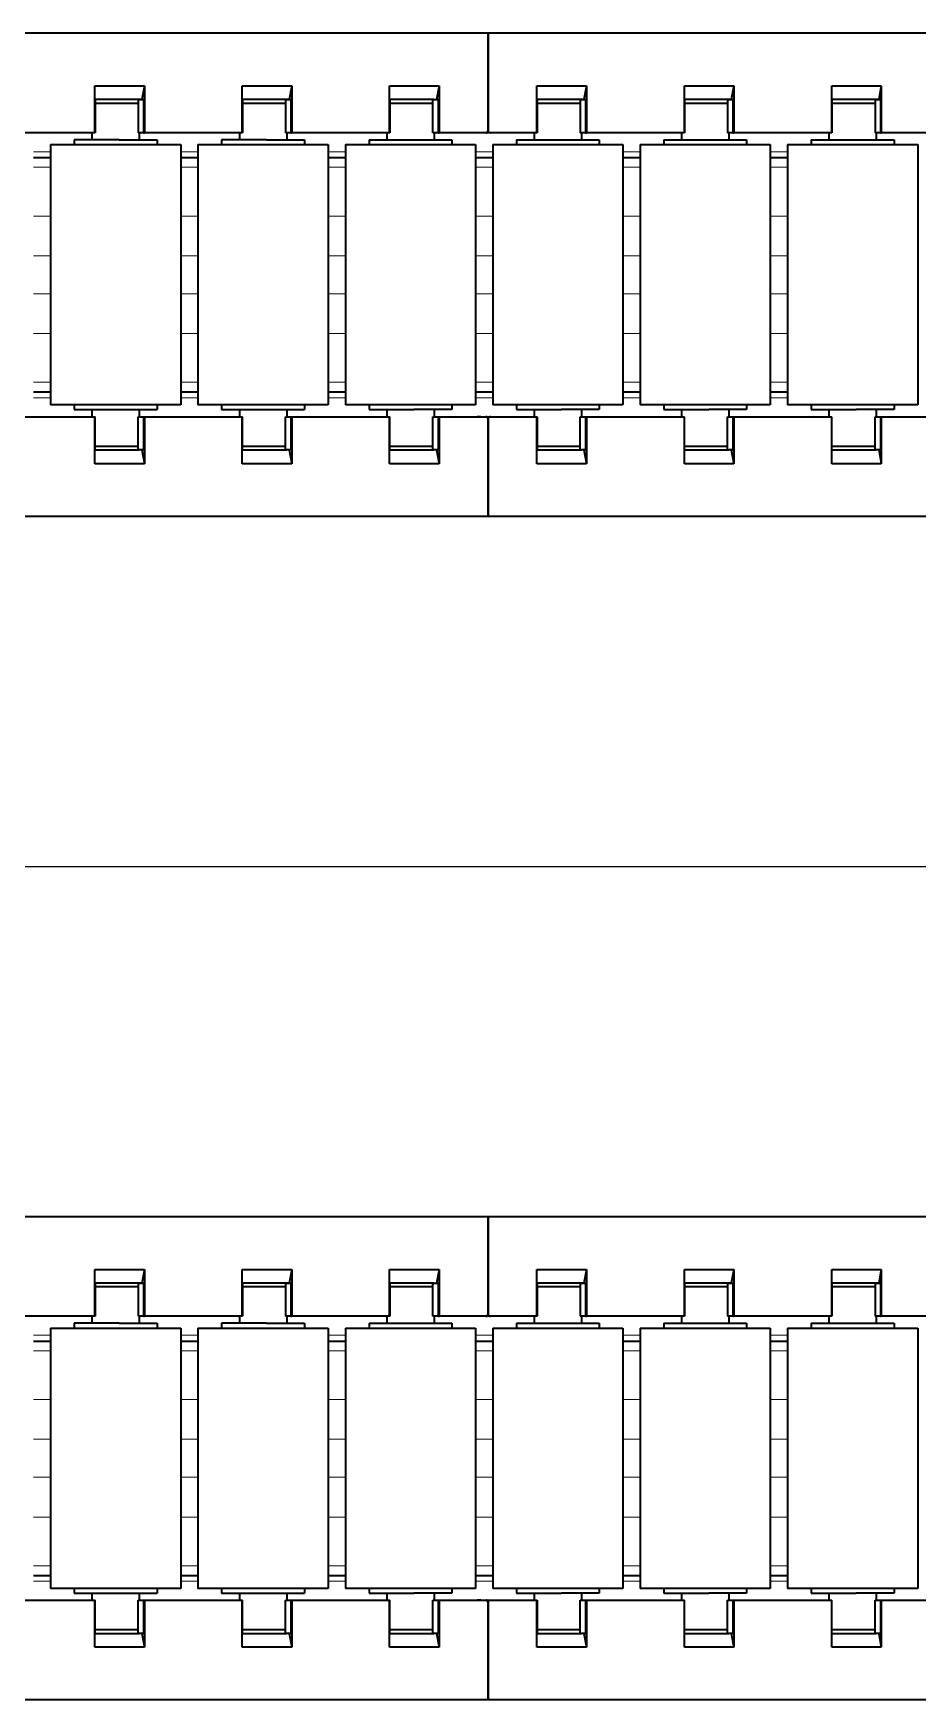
# Model space of a CAD drawing. Header units: inches. Extents: x 185496 to 352137, y 107182 to 179410.
# Drawn here: x 237868.8 to 237943.5, y 167394.4 to 167535.2 of the extents above; entities that cross this region are included whole.
import ezdxf

# ---------------------------------------------------------------- set-up
doc = ezdxf.new("R2010")
doc.units = ezdxf.units.IN
doc.header["$MEASUREMENT"] = 0

# ---------------------------------------------------------------- blocks, each defined once
blk = doc.blocks.new('liaojia')
at = {"color": 7, "lineweight": 35, "ltscale": 0.249049}
for p, q in [((799565.87, -279844.7), (799565.87, -279944.32)), ((799606.67, -279944.32), (799606.67, -279844.7)), ((799665.87, -279844.7), (799665.87, -279944.32)), ((799706.67, -279944.32), (799706.67, -279844.7)), ((799565.87, -279944.32), (799565.87, -280043.94)), ((799606.67, -280043.94), (799606.67, -279944.32)), ((799665.87, -279944.32), (799665.87, -280043.94)), ((799706.67, -280043.94), (799706.67, -279944.32))]:
    blk.add_line(p, q, dxfattribs=at)
at = {"color": 7, "lineweight": 35, "ltscale": 0.020671}
for p, q in [((799574.27, -279902.83), (799574.27, -279911.1)), ((799598.27, -279911.1), (799598.27, -279902.83)), ((799674.27, -279902.83), (799674.27, -279911.1)), ((799698.27, -279911.1), (799698.27, -279902.83)), ((799574.27, -279915.28), (799574.27, -279923.55)), ((799598.27, -279923.55), (799598.27, -279915.28)), ((799674.27, -279915.28), (799674.27, -279923.55)), ((799698.27, -279923.55), (799698.27, -279915.28)), ((799574.27, -279927.74), (799574.27, -279936)), ((799598.27, -279936), (799598.27, -279927.74)), ((799674.27, -279927.74), (799674.27, -279936)), ((799698.27, -279936), (799698.27, -279927.74)), ((799574.27, -279952.64), (799574.27, -279960.91)), ((799598.27, -279960.91), (799598.27, -279952.64)), ((799674.27, -279952.64), (799674.27, -279960.91)), ((799698.27, -279960.91), (799698.27, -279952.64)), ((799574.27, -279965.09), (799574.27, -279973.36)), ((799598.27, -279973.36), (799598.27, -279965.09)), ((799674.27, -279965.09), (799674.27, -279973.36)), ((799698.27, -279973.36), (799698.27, -279965.09)), ((799574.27, -279977.55), (799574.27, -279985.81)), ((799598.27, -279985.81), (799598.27, -279977.55)), ((799674.27, -279977.55), (799674.27, -279985.81)), ((799698.27, -279985.81), (799698.27, -279977.55))]:
    blk.add_line(p, q, dxfattribs=at)
at = {"color": 7, "lineweight": 35, "ltscale": 0.012551}
for p, q in [((799575.27, -279913.04), (799575.27, -279908.02)), ((799597.27, -279908.02), (799597.27, -279913.04)), ((799675.27, -279913.04), (799675.27, -279908.02)), ((799697.27, -279908.02), (799697.27, -279913.04)), ((799575.27, -279925.5), (799575.27, -279920.48)), ((799597.27, -279920.48), (799597.27, -279925.5)), ((799675.27, -279925.5), (799675.27, -279920.48)), ((799697.27, -279920.48), (799697.27, -279925.5)), ((799575.27, -279962.85), (799575.27, -279957.83)), ((799597.27, -279957.83), (799597.27, -279962.85)), ((799675.27, -279962.85), (799675.27, -279957.83)), ((799697.27, -279957.83), (799697.27, -279962.85))]:
    blk.add_line(p, q, dxfattribs=at)
at = {"color": 7, "lineweight": 35, "ltscale": 0.055}
for p, q in [((799575.27, -279908.02), (799597.27, -279908.02)), ((799675.27, -279908.02), (799697.27, -279908.02)), ((799575.27, -279919.02), (799597.27, -279919.02)), ((799675.27, -279919.02), (799697.27, -279919.02)), ((799575.27, -279920.48), (799597.27, -279920.48)), ((799675.27, -279920.48), (799697.27, -279920.48)), ((799575.27, -279931.48), (799597.27, -279931.48)), ((799675.27, -279931.48), (799697.27, -279931.48)), ((799575.27, -279932.93), (799597.27, -279932.93)), ((799675.27, -279932.93), (799697.27, -279932.93)), ((799575.27, -279943.93), (799597.27, -279943.93)), ((799675.27, -279943.93), (799697.27, -279943.93)), ((799575.27, -279945.38), (799597.27, -279945.38)), ((799675.27, -279945.38), (799697.27, -279945.38)), ((799575.27, -279956.38), (799597.27, -279956.38)), ((799675.27, -279956.38), (799697.27, -279956.38)), ((799575.27, -279957.83), (799597.27, -279957.83)), ((799675.27, -279957.83), (799697.27, -279957.83)), ((799575.27, -279968.83), (799597.27, -279968.83)), ((799675.27, -279968.83), (799697.27, -279968.83)), ((799575.27, -279970.29), (799597.27, -279970.29)), ((799675.27, -279970.29), (799697.27, -279970.29)), ((799575.27, -279981.29), (799597.27, -279981.29)), ((799675.27, -279981.29), (799697.27, -279981.29))]:
    blk.add_line(p, q, dxfattribs=at)
at = {"color": 7, "lineweight": 35, "ltscale": 0.007987}
for p, q in [((799574.87, -279913.22), (799574.87, -279910.02)), ((799597.67, -279910.02), (799597.67, -279913.22)), ((799674.87, -279913.22), (799674.87, -279910.02)), ((799697.67, -279910.02), (799697.67, -279913.22)), ((799574.87, -279925.67), (799574.87, -279922.48)), ((799597.67, -279922.48), (799597.67, -279925.67)), ((799674.87, -279925.67), (799674.87, -279922.48)), ((799697.67, -279922.48), (799697.67, -279925.67)), ((799574.87, -279938.12), (799574.87, -279934.93)), ((799597.67, -279934.93), (799597.67, -279938.12)), ((799674.87, -279938.12), (799674.87, -279934.93)), ((799697.67, -279934.93), (799697.67, -279938.12)), ((799574.87, -279950.58), (799574.87, -279947.38)), ((799597.67, -279947.38), (799597.67, -279950.58)), ((799674.87, -279950.58), (799674.87, -279947.38)), ((799697.67, -279947.38), (799697.67, -279950.58)), ((799574.87, -279963.03), (799574.87, -279959.83)), ((799597.67, -279963.03), (799597.67, -279959.83)), ((799674.87, -279963.03), (799674.87, -279959.83)), ((799697.67, -279963.03), (799697.67, -279959.83))]:
    blk.add_line(p, q, dxfattribs=at)
at = {"color": 7, "lineweight": 35, "ltscale": 0.000999832}
for p, q in [((799574.87, -279910.02), (799575.27, -279910.02)), ((799674.87, -279910.02), (799675.27, -279910.02)), ((799574.87, -279917.02), (799575.27, -279917.02)), ((799674.87, -279917.02), (799675.27, -279917.02)), ((799574.87, -279922.48), (799575.27, -279922.48)), ((799674.87, -279922.48), (799675.27, -279922.48)), ((799574.87, -279929.48), (799575.27, -279929.48)), ((799674.87, -279929.48), (799675.27, -279929.48)), ((799574.87, -279934.93), (799575.27, -279934.93)), ((799674.87, -279934.93), (799675.27, -279934.93)), ((799574.87, -279941.93), (799575.27, -279941.93)), ((799674.87, -279941.93), (799675.27, -279941.93)), ((799574.87, -279947.38), (799575.27, -279947.38)), ((799674.87, -279947.38), (799675.27, -279947.38)), ((799574.87, -279954.38), (799575.27, -279954.38)), ((799674.87, -279954.38), (799675.27, -279954.38)), ((799574.87, -279959.83), (799575.27, -279959.83)), ((799674.87, -279959.83), (799675.27, -279959.83)), ((799574.87, -279966.83), (799575.27, -279966.83)), ((799674.87, -279966.83), (799675.27, -279966.83)), ((799574.87, -279972.29), (799575.27, -279972.29)), ((799674.87, -279972.29), (799675.27, -279972.29)), ((799574.87, -279979.29), (799575.27, -279979.29)), ((799674.87, -279979.29), (799675.27, -279979.29))]:
    blk.add_line(p, q, dxfattribs=at)
at = {"color": 7, "lineweight": 35, "ltscale": 0.001}
for p, q in [((799597.27, -279910.02), (799597.67, -279910.02)), ((799697.27, -279910.02), (799697.67, -279910.02)), ((799597.27, -279917.02), (799597.67, -279917.02)), ((799697.27, -279917.02), (799697.67, -279917.02)), ((799597.27, -279922.48), (799597.67, -279922.48)), ((799697.27, -279922.48), (799697.67, -279922.48)), ((799597.27, -279929.48), (799597.67, -279929.48)), ((799697.27, -279929.48), (799697.67, -279929.48)), ((799597.27, -279934.93), (799597.67, -279934.93)), ((799697.27, -279934.93), (799697.67, -279934.93)), ((799597.27, -279941.93), (799597.67, -279941.93)), ((799697.27, -279941.93), (799697.67, -279941.93)), ((799597.27, -279947.38), (799597.67, -279947.38)), ((799697.27, -279947.38), (799697.67, -279947.38)), ((799597.27, -279954.38), (799597.67, -279954.38)), ((799697.27, -279954.38), (799697.67, -279954.38)), ((799597.27, -279959.83), (799597.67, -279959.83)), ((799697.27, -279959.83), (799697.67, -279959.83)), ((799597.27, -279966.83), (799597.67, -279966.83)), ((799697.27, -279966.83), (799697.67, -279966.83)), ((799597.27, -279972.29), (799597.67, -279972.29)), ((799697.27, -279972.29), (799697.67, -279972.29)), ((799597.27, -279979.29), (799597.67, -279979.29)), ((799697.27, -279979.29), (799697.67, -279979.29))]:
    blk.add_line(p, q, dxfattribs=at)
at = {"color": 7, "lineweight": 35, "ltscale": 0.002965}
for p, q in [((799570.31, -279911.1), (799571.47, -279911.32)), ((799601.07, -279911.32), (799602.24, -279911.1)), ((799670.31, -279911.1), (799671.47, -279911.32)), ((799701.07, -279911.32), (799702.24, -279911.1)), ((799570.31, -279923.55), (799571.47, -279923.77)), ((799601.07, -279923.77), (799602.24, -279923.55)), ((799670.31, -279923.55), (799671.47, -279923.77)), ((799701.07, -279923.77), (799702.24, -279923.55)), ((799570.31, -279936), (799571.47, -279936.22)), ((799601.07, -279936.22), (799602.24, -279936)), ((799670.31, -279936), (799671.47, -279936.22)), ((799701.07, -279936.22), (799702.24, -279936)), ((799570.31, -279948.46), (799571.47, -279948.68)), ((799601.07, -279948.68), (799602.24, -279948.46)), ((799670.31, -279948.46), (799671.47, -279948.68)), ((799701.07, -279948.68), (799702.24, -279948.46)), ((799570.31, -279960.91), (799571.47, -279961.13)), ((799601.07, -279961.13), (799602.24, -279960.91)), ((799670.31, -279960.91), (799671.47, -279961.13)), ((799701.07, -279961.13), (799702.24, -279960.91)), ((799570.31, -279973.36), (799571.47, -279973.58)), ((799601.07, -279973.58), (799602.24, -279973.36)), ((799670.31, -279973.36), (799671.47, -279973.58)), ((799701.07, -279973.58), (799702.24, -279973.36))]:
    blk.add_line(p, q, dxfattribs=at)
at = {"color": 7, "lineweight": 35, "ltscale": 0.009914}
for p, q in [((799570.31, -279911.1), (799574.27, -279911.1)), ((799598.27, -279911.1), (799602.24, -279911.1)), ((799670.31, -279911.1), (799674.27, -279911.1)), ((799698.27, -279911.1), (799702.24, -279911.1)), ((799574.27, -279915.28), (799570.31, -279915.28)), ((799602.24, -279915.28), (799598.27, -279915.28)), ((799674.27, -279915.28), (799670.31, -279915.28)), ((799702.24, -279915.28), (799698.27, -279915.28)), ((799570.31, -279923.55), (799574.27, -279923.55)), ((799598.27, -279923.55), (799602.24, -279923.55)), ((799670.31, -279923.55), (799674.27, -279923.55)), ((799698.27, -279923.55), (799702.24, -279923.55)), ((799574.27, -279927.74), (799570.31, -279927.74)), ((799602.24, -279927.74), (799598.27, -279927.74)), ((799674.27, -279927.74), (799670.31, -279927.74)), ((799702.24, -279927.74), (799698.27, -279927.74)), ((799570.31, -279936), (799574.27, -279936)), ((799598.27, -279936), (799602.24, -279936)), ((799670.31, -279936), (799674.27, -279936)), ((799698.27, -279936), (799702.24, -279936)), ((799574.27, -279940.19), (799570.31, -279940.19)), ((799602.24, -279940.19), (799598.27, -279940.19)), ((799674.27, -279940.19), (799670.31, -279940.19)), ((799702.24, -279940.19), (799698.27, -279940.19)), ((799570.31, -279948.46), (799574.27, -279948.46)), ((799598.27, -279948.46), (799602.24, -279948.46)), ((799670.31, -279948.46), (799674.27, -279948.46)), ((799698.27, -279948.46), (799702.24, -279948.46)), ((799574.27, -279952.64), (799570.31, -279952.64)), ((799602.24, -279952.64), (799598.27, -279952.64)), ((799674.27, -279952.64), (799670.31, -279952.64)), ((799702.24, -279952.64), (799698.27, -279952.64)), ((799570.31, -279960.91), (799574.27, -279960.91)), ((799598.27, -279960.91), (799602.24, -279960.91)), ((799670.31, -279960.91), (799674.27, -279960.91)), ((799698.27, -279960.91), (799702.24, -279960.91)), ((799574.27, -279965.09), (799570.31, -279965.09)), ((799602.24, -279965.09), (799598.27, -279965.09)), ((799674.27, -279965.09), (799670.31, -279965.09)), ((799702.24, -279965.09), (799698.27, -279965.09)), ((799570.31, -279973.36), (799574.27, -279973.36)), ((799598.27, -279973.36), (799602.24, -279973.36)), ((799670.31, -279973.36), (799674.27, -279973.36)), ((799698.27, -279973.36), (799702.24, -279973.36)), ((799574.27, -279977.55), (799570.31, -279977.55)), ((799602.24, -279977.55), (799598.27, -279977.55)), ((799674.27, -279977.55), (799670.31, -279977.55)), ((799702.24, -279977.55), (799698.27, -279977.55))]:
    blk.add_line(p, q, dxfattribs=at)
at = {"color": 7, "lineweight": 35, "ltscale": 0.01046}
for p, q in [((799570.31, -279915.28), (799570.31, -279911.1)), ((799602.24, -279911.1), (799602.24, -279915.28)), ((799670.31, -279915.28), (799670.31, -279911.1)), ((799702.24, -279911.1), (799702.24, -279915.28)), ((799570.31, -279927.74), (799570.31, -279923.55)), ((799602.24, -279923.55), (799602.24, -279927.74)), ((799670.31, -279927.74), (799670.31, -279923.55)), ((799702.24, -279923.55), (799702.24, -279927.74)), ((799570.31, -279940.19), (799570.31, -279936)), ((799602.24, -279936), (799602.24, -279940.19)), ((799670.31, -279940.19), (799670.31, -279936)), ((799702.24, -279936), (799702.24, -279940.19)), ((799570.31, -279952.64), (799570.31, -279948.46)), ((799602.24, -279948.46), (799602.24, -279952.64)), ((799670.31, -279952.64), (799670.31, -279948.46)), ((799702.24, -279948.46), (799702.24, -279952.64)), ((799570.31, -279965.09), (799570.31, -279960.91)), ((799602.24, -279960.91), (799602.24, -279965.09)), ((799670.31, -279965.09), (799670.31, -279960.91)), ((799702.24, -279960.91), (799702.24, -279965.09)), ((799570.31, -279977.55), (799570.31, -279973.36)), ((799602.24, -279973.36), (799602.24, -279977.55)), ((799670.31, -279977.55), (799670.31, -279973.36)), ((799702.24, -279973.36), (799702.24, -279977.55))]:
    blk.add_line(p, q, dxfattribs=at)
at = {"color": 7, "lineweight": 35, "ltscale": 0.007}
for p, q in [((799571.47, -279911.18), (799574.27, -279911.18)), ((799571.47, -279911.63), (799574.27, -279911.63)), ((799598.27, -279911.18), (799601.07, -279911.18)), ((799601.07, -279911.63), (799598.27, -279911.63)), ((799671.47, -279911.18), (799674.27, -279911.18)), ((799671.47, -279911.63), (799674.27, -279911.63)), ((799698.27, -279911.18), (799701.07, -279911.18)), ((799701.07, -279911.63), (799698.27, -279911.63)), ((799571.47, -279915.27), (799574.27, -279915.27)), ((799601.07, -279915.27), (799598.27, -279915.27)), ((799671.47, -279915.27), (799674.27, -279915.27)), ((799701.07, -279915.27), (799698.27, -279915.27)), ((799571.47, -279923.63), (799574.27, -279923.63)), ((799571.47, -279924.08), (799574.27, -279924.08)), ((799598.27, -279923.63), (799601.07, -279923.63)), ((799601.07, -279924.08), (799598.27, -279924.08)), ((799671.47, -279923.63), (799674.27, -279923.63)), ((799671.47, -279924.08), (799674.27, -279924.08)), ((799698.27, -279923.63), (799701.07, -279923.63)), ((799701.07, -279924.08), (799698.27, -279924.08)), ((799571.47, -279927.72), (799574.27, -279927.72)), ((799601.07, -279927.72), (799598.27, -279927.72)), ((799671.47, -279927.72), (799674.27, -279927.72)), ((799701.07, -279927.72), (799698.27, -279927.72)), ((799571.47, -279936.08), (799574.27, -279936.08)), ((799571.47, -279936.54), (799574.27, -279936.54)), ((799598.27, -279936.08), (799601.07, -279936.08)), ((799601.07, -279936.54), (799598.27, -279936.54)), ((799671.47, -279936.08), (799674.27, -279936.08)), ((799671.47, -279936.54), (799674.27, -279936.54)), ((799698.27, -279936.08), (799701.07, -279936.08)), ((799701.07, -279936.54), (799698.27, -279936.54)), ((799571.47, -279940.17), (799574.27, -279940.17)), ((799598.27, -279940.17), (799601.07, -279940.17)), ((799671.47, -279940.17), (799674.27, -279940.17)), ((799698.27, -279940.17), (799701.07, -279940.17)), ((799571.47, -279948.53), (799574.27, -279948.53)), ((799574.27, -279948.99), (799571.47, -279948.99)), ((799598.27, -279948.53), (799601.07, -279948.53)), ((799601.07, -279948.99), (799598.27, -279948.99)), ((799671.47, -279948.53), (799674.27, -279948.53)), ((799674.27, -279948.99), (799671.47, -279948.99)), ((799698.27, -279948.53), (799701.07, -279948.53)), ((799701.07, -279948.99), (799698.27, -279948.99)), ((799571.47, -279952.62), (799574.27, -279952.62)), ((799601.07, -279952.62), (799598.27, -279952.62)), ((799671.47, -279952.62), (799674.27, -279952.62)), ((799701.07, -279952.62), (799698.27, -279952.62)), ((799571.47, -279960.98), (799574.27, -279960.98)), ((799598.27, -279960.98), (799601.07, -279960.98)), ((799671.47, -279960.98), (799674.27, -279960.98)), ((799698.27, -279960.98), (799701.07, -279960.98)), ((799571.47, -279961.44), (799574.27, -279961.44)), ((799601.07, -279961.44), (799598.27, -279961.44)), ((799671.47, -279961.44), (799674.27, -279961.44)), ((799701.07, -279961.44), (799698.27, -279961.44)), ((799571.47, -279965.08), (799574.27, -279965.08)), ((799601.07, -279965.08), (799598.27, -279965.08)), ((799671.47, -279965.08), (799674.27, -279965.08)), ((799701.07, -279965.08), (799698.27, -279965.08)), ((799571.47, -279973.44), (799574.27, -279973.44)), ((799598.27, -279973.44), (799601.07, -279973.44)), ((799671.47, -279973.44), (799674.27, -279973.44)), ((799698.27, -279973.44), (799701.07, -279973.44)), ((799571.47, -279973.89), (799574.27, -279973.89)), ((799601.07, -279973.89), (799598.27, -279973.89)), ((799671.47, -279973.89), (799674.27, -279973.89)), ((799701.07, -279973.89), (799698.27, -279973.89)), ((799571.47, -279977.53), (799574.27, -279977.53)), ((799601.07, -279977.53), (799598.27, -279977.53)), ((799671.47, -279977.53), (799674.27, -279977.53)), ((799701.07, -279977.53), (799698.27, -279977.53))]:
    blk.add_line(p, q, dxfattribs=at)
at = {"color": 7, "lineweight": 35, "ltscale": 0.000893974}
for p, q in [((799571.47, -279911.53), (799571.47, -279911.18)), ((799601.07, -279911.18), (799601.07, -279911.53)), ((799671.47, -279911.53), (799671.47, -279911.18)), ((799701.07, -279911.18), (799701.07, -279911.53)), ((799571.47, -279923.99), (799571.47, -279923.63)), ((799601.07, -279923.63), (799601.07, -279923.99)), ((799671.47, -279923.99), (799671.47, -279923.63)), ((799701.07, -279923.63), (799701.07, -279923.99)), ((799571.47, -279948.89), (799571.47, -279948.53)), ((799601.07, -279948.53), (799601.07, -279948.89)), ((799671.47, -279948.89), (799671.47, -279948.53)), ((799701.07, -279948.53), (799701.07, -279948.89)), ((799571.47, -279961.34), (799571.47, -279960.98)), ((799601.07, -279960.98), (799601.07, -279961.34)), ((799671.47, -279961.34), (799671.47, -279960.98)), ((799701.07, -279960.98), (799701.07, -279961.34)), ((799571.47, -279973.79), (799571.47, -279973.44)), ((799601.07, -279973.44), (799601.07, -279973.79)), ((799671.47, -279973.79), (799671.47, -279973.44)), ((799701.07, -279973.44), (799701.07, -279973.79))]:
    blk.add_line(p, q, dxfattribs=at)
at = {"color": 7, "lineweight": 35, "ltscale": 0.000357056}
for p, q in [((799571.47, -279911.32), (799571.47, -279911.18)), ((799671.47, -279911.32), (799671.47, -279911.18))]:
    blk.add_line(p, q, dxfattribs=at)
at = {"color": 7, "lineweight": 35, "ltscale": 0.000536919}
for p, q in [((799571.47, -279911.32), (799571.47, -279911.53)), ((799671.47, -279911.32), (799671.47, -279911.53)), ((799571.47, -279936.22), (799571.47, -279936.44)), ((799671.47, -279936.22), (799671.47, -279936.44))]:
    blk.add_line(p, q, dxfattribs=at)
at = {"color": 7, "lineweight": 35, "ltscale": 0.009386}
for p, q in [((799571.47, -279911.53), (799571.47, -279915.29)), ((799601.07, -279915.29), (799601.07, -279911.53)), ((799671.47, -279911.53), (799671.47, -279915.29)), ((799701.07, -279915.29), (799701.07, -279911.53)), ((799571.47, -279923.99), (799571.47, -279927.74)), ((799601.07, -279927.74), (799601.07, -279923.99)), ((799671.47, -279923.99), (799671.47, -279927.74)), ((799701.07, -279927.74), (799701.07, -279923.99)), ((799571.47, -279936.44), (799571.47, -279940.19)), ((799601.07, -279940.19), (799601.07, -279936.44)), ((799671.47, -279936.44), (799671.47, -279940.19)), ((799701.07, -279940.19), (799701.07, -279936.44)), ((799571.47, -279948.89), (799571.47, -279952.64)), ((799601.07, -279952.64), (799601.07, -279948.89)), ((799671.47, -279948.89), (799671.47, -279952.64)), ((799701.07, -279952.64), (799701.07, -279948.89)), ((799571.47, -279961.34), (799571.47, -279965.1)), ((799601.07, -279965.1), (799601.07, -279961.34)), ((799671.47, -279961.34), (799671.47, -279965.1)), ((799701.07, -279965.1), (799701.07, -279961.34)), ((799571.47, -279973.79), (799571.47, -279977.55)), ((799601.07, -279977.55), (799601.07, -279973.79)), ((799671.47, -279973.79), (799671.47, -279977.55)), ((799701.07, -279977.55), (799701.07, -279973.79))]:
    blk.add_line(p, q, dxfattribs=at)
at = {"color": 7, "lineweight": 35, "ltscale": 0.005168}
for p, q in [((799571.77, -279913.7), (799571.77, -279911.63)), ((799671.77, -279913.7), (799671.77, -279911.63)), ((799571.77, -279926.15), (799571.77, -279924.08)), ((799671.77, -279926.15), (799671.77, -279924.08)), ((799571.77, -279938.6), (799571.77, -279936.54)), ((799671.77, -279938.6), (799671.77, -279936.54)), ((799571.77, -279963.51), (799571.77, -279961.44)), ((799671.77, -279963.51), (799671.77, -279961.44)), ((799571.77, -279975.96), (799571.77, -279973.89)), ((799671.77, -279975.96), (799671.77, -279973.89))]:
    blk.add_line(p, q, dxfattribs=at)
at = {"color": 7, "lineweight": 35, "ltscale": 0.004297}
for p, q in [((799571.77, -279913.35), (799571.77, -279911.63)), ((799600.77, -279911.63), (799600.77, -279913.35)), ((799671.77, -279913.35), (799671.77, -279911.63)), ((799700.77, -279911.63), (799700.77, -279913.35)), ((799571.77, -279925.8), (799571.77, -279924.08)), ((799600.77, -279924.08), (799600.77, -279925.8)), ((799671.77, -279925.8), (799671.77, -279924.08)), ((799700.77, -279924.08), (799700.77, -279925.8)), ((799571.77, -279938.25), (799571.77, -279936.54)), ((799600.77, -279936.54), (799600.77, -279938.25)), ((799671.77, -279938.25), (799671.77, -279936.54)), ((799700.77, -279936.54), (799700.77, -279938.25)), ((799571.77, -279950.71), (799571.77, -279948.99)), ((799600.77, -279948.99), (799600.77, -279950.71)), ((799671.77, -279950.71), (799671.77, -279948.99)), ((799700.77, -279948.99), (799700.77, -279950.71)), ((799571.77, -279963.16), (799571.77, -279961.44)), ((799600.77, -279961.44), (799600.77, -279963.16)), ((799671.77, -279963.16), (799671.77, -279961.44)), ((799700.77, -279961.44), (799700.77, -279963.16)), ((799571.77, -279975.61), (799571.77, -279973.89)), ((799600.77, -279973.89), (799600.77, -279975.61)), ((799671.77, -279975.61), (799671.77, -279973.89)), ((799700.77, -279973.89), (799700.77, -279975.61))]:
    blk.add_line(p, q, dxfattribs=at)
at = {"color": 7, "lineweight": 35, "ltscale": 0.000187683}
for p, q in [((799574.27, -279911.18), (799574.27, -279911.1)), ((799598.27, -279911.18), (799598.27, -279911.1)), ((799674.27, -279911.18), (799674.27, -279911.1)), ((799698.27, -279911.18), (799698.27, -279911.1))]:
    blk.add_line(p, q, dxfattribs=at)
at = {"color": 7, "lineweight": 35, "ltscale": 0.001138}
for p, q in [((799574.27, -279911.18), (799574.27, -279911.63)), ((799598.27, -279911.63), (799598.27, -279911.18)), ((799674.27, -279911.18), (799674.27, -279911.63)), ((799698.27, -279911.63), (799698.27, -279911.18)), ((799574.27, -279923.63), (799574.27, -279924.08)), ((799598.27, -279924.08), (799598.27, -279923.63)), ((799674.27, -279923.63), (799674.27, -279924.08)), ((799698.27, -279924.08), (799698.27, -279923.63)), ((799574.27, -279936.08), (799574.27, -279936.54)), ((799598.27, -279936.54), (799598.27, -279936.08)), ((799674.27, -279936.08), (799674.27, -279936.54)), ((799698.27, -279936.54), (799698.27, -279936.08)), ((799574.27, -279948.53), (799574.27, -279948.99)), ((799598.27, -279948.99), (799598.27, -279948.53)), ((799674.27, -279948.53), (799674.27, -279948.99)), ((799698.27, -279948.99), (799698.27, -279948.53)), ((799574.27, -279960.98), (799574.27, -279961.44)), ((799598.27, -279961.44), (799598.27, -279960.98)), ((799674.27, -279960.98), (799674.27, -279961.44)), ((799698.27, -279961.44), (799698.27, -279960.98)), ((799574.27, -279973.44), (799574.27, -279973.89)), ((799598.27, -279973.89), (799598.27, -279973.44)), ((799674.27, -279973.44), (799674.27, -279973.89)), ((799698.27, -279973.89), (799698.27, -279973.44))]:
    blk.add_line(p, q, dxfattribs=at)
at = {"color": 7, "lineweight": 35, "ltscale": 0.0015}
for p, q in [((799574.27, -279911.52), (799574.87, -279911.52)), ((799597.67, -279911.52), (799598.27, -279911.52)), ((799674.27, -279911.52), (799674.87, -279911.52)), ((799697.67, -279911.52), (799698.27, -279911.52)), ((799574.27, -279915.52), (799574.87, -279915.52)), ((799597.67, -279915.52), (799598.27, -279915.52)), ((799674.27, -279915.52), (799674.87, -279915.52)), ((799697.67, -279915.52), (799698.27, -279915.52)), ((799574.27, -279923.98), (799574.87, -279923.98)), ((799597.67, -279923.98), (799598.27, -279923.98)), ((799674.27, -279923.98), (799674.87, -279923.98)), ((799697.67, -279923.98), (799698.27, -279923.98)), ((799574.27, -279927.98), (799574.87, -279927.98)), ((799597.67, -279927.98), (799598.27, -279927.98)), ((799674.27, -279927.98), (799674.87, -279927.98)), ((799697.67, -279927.98), (799698.27, -279927.98)), ((799574.27, -279936.43), (799574.87, -279936.43)), ((799597.67, -279936.43), (799598.27, -279936.43)), ((799674.27, -279936.43), (799674.87, -279936.43)), ((799697.67, -279936.43), (799698.27, -279936.43)), ((799574.27, -279940.43), (799574.87, -279940.43)), ((799597.67, -279940.43), (799598.27, -279940.43)), ((799674.27, -279940.43), (799674.87, -279940.43)), ((799697.67, -279940.43), (799698.27, -279940.43)), ((799574.27, -279948.88), (799574.87, -279948.88)), ((799597.67, -279948.88), (799598.27, -279948.88)), ((799674.27, -279948.88), (799674.87, -279948.88)), ((799697.67, -279948.88), (799698.27, -279948.88)), ((799574.27, -279952.88), (799574.87, -279952.88)), ((799597.67, -279952.88), (799598.27, -279952.88)), ((799674.27, -279952.88), (799674.87, -279952.88)), ((799697.67, -279952.88), (799698.27, -279952.88)), ((799574.27, -279961.33), (799574.87, -279961.33)), ((799597.67, -279961.33), (799598.27, -279961.33)), ((799674.27, -279961.33), (799674.87, -279961.33)), ((799697.67, -279961.33), (799698.27, -279961.33)), ((799574.27, -279965.33), (799574.87, -279965.33)), ((799597.67, -279965.33), (799598.27, -279965.33)), ((799674.27, -279965.33), (799674.87, -279965.33)), ((799697.67, -279965.33), (799698.27, -279965.33)), ((799574.27, -279973.79), (799574.87, -279973.79)), ((799597.67, -279973.79), (799598.27, -279973.79)), ((799674.27, -279973.79), (799674.87, -279973.79)), ((799697.67, -279973.79), (799698.27, -279973.79)), ((799574.27, -279977.79), (799574.87, -279977.79)), ((799597.67, -279977.79), (799598.27, -279977.79)), ((799674.27, -279977.79), (799674.87, -279977.79)), ((799697.67, -279977.79), (799698.27, -279977.79))]:
    blk.add_line(p, q, dxfattribs=at)
at = {"color": 7, "lineweight": 35, "ltscale": 0.000243759}
for p, q in [((799601.07, -279911.63), (799601.07, -279911.53)), ((799701.07, -279911.63), (799701.07, -279911.53)), ((799601.07, -279936.54), (799601.07, -279936.44)), ((799701.07, -279936.54), (799701.07, -279936.44)), ((799601.07, -279973.89), (799601.07, -279973.79)), ((799701.07, -279973.89), (799701.07, -279973.79))]:
    blk.add_line(p, q, dxfattribs=at)
at = {"color": 7, "lineweight": 13, "ltscale": 0.009093}
for p, q in [((799601.07, -279915.27), (799601.07, -279911.63)), ((799701.07, -279915.27), (799701.07, -279911.63)), ((799601.07, -279927.72), (799601.07, -279924.08)), ((799701.07, -279927.72), (799701.07, -279924.08)), ((799601.07, -279940.17), (799601.07, -279936.54)), ((799701.07, -279940.17), (799701.07, -279936.54)), ((799601.07, -279952.62), (799601.07, -279948.99)), ((799701.07, -279952.62), (799701.07, -279948.99)), ((799601.07, -279965.08), (799601.07, -279961.44)), ((799701.07, -279965.08), (799701.07, -279961.44)), ((799601.07, -279977.53), (799601.07, -279973.89)), ((799701.07, -279977.53), (799701.07, -279973.89))]:
    blk.add_line(p, q, dxfattribs=at)
at = {"color": 7, "lineweight": 35, "ltscale": 0.009513}
for p, q in [((799574.87, -279917.02), (799574.87, -279913.22)), ((799597.67, -279917.02), (799597.67, -279913.22)), ((799674.87, -279917.02), (799674.87, -279913.22)), ((799697.67, -279917.02), (799697.67, -279913.22)), ((799574.87, -279929.48), (799574.87, -279925.67)), ((799597.67, -279929.48), (799597.67, -279925.67)), ((799674.87, -279929.48), (799674.87, -279925.67)), ((799697.67, -279929.48), (799697.67, -279925.67)), ((799574.87, -279941.93), (799574.87, -279938.12)), ((799597.67, -279941.93), (799597.67, -279938.12)), ((799674.87, -279941.93), (799674.87, -279938.12)), ((799697.67, -279941.93), (799697.67, -279938.12)), ((799574.87, -279954.38), (799574.87, -279950.58)), ((799597.67, -279954.38), (799597.67, -279950.58)), ((799674.87, -279954.38), (799674.87, -279950.58)), ((799697.67, -279954.38), (799697.67, -279950.58)), ((799574.87, -279963.03), (799574.87, -279966.83)), ((799597.67, -279966.83), (799597.67, -279963.03)), ((799674.87, -279963.03), (799674.87, -279966.83)), ((799697.67, -279966.83), (799697.67, -279963.03)), ((799574.87, -279975.48), (799574.87, -279979.29)), ((799597.67, -279979.29), (799597.67, -279975.48)), ((799674.87, -279975.48), (799674.87, -279979.29)), ((799697.67, -279979.29), (799697.67, -279975.48))]:
    blk.add_line(p, q, dxfattribs=at)
at = {"color": 7, "lineweight": 35, "ltscale": 0.014948}
for p, q in [((799575.27, -279919.02), (799575.27, -279913.04)), ((799597.27, -279913.04), (799597.27, -279919.02)), ((799675.27, -279919.02), (799675.27, -279913.04)), ((799697.27, -279913.04), (799697.27, -279919.02)), ((799575.27, -279931.48), (799575.27, -279925.5)), ((799597.27, -279925.5), (799597.27, -279931.48)), ((799675.27, -279931.48), (799675.27, -279925.5)), ((799697.27, -279925.5), (799697.27, -279931.48)), ((799575.27, -279943.93), (799575.27, -279937.95)), ((799597.27, -279937.95), (799597.27, -279943.93)), ((799675.27, -279943.93), (799675.27, -279937.95)), ((799697.27, -279937.95), (799697.27, -279943.93)), ((799575.27, -279956.38), (799575.27, -279950.4)), ((799597.27, -279950.4), (799597.27, -279956.38)), ((799675.27, -279956.38), (799675.27, -279950.4)), ((799697.27, -279950.4), (799697.27, -279956.38)), ((799575.27, -279968.83), (799575.27, -279962.85)), ((799597.27, -279962.85), (799597.27, -279968.83)), ((799675.27, -279968.83), (799675.27, -279962.85)), ((799697.27, -279962.85), (799697.27, -279968.83)), ((799575.27, -279981.29), (799575.27, -279975.31)), ((799597.27, -279975.31), (799597.27, -279981.29)), ((799675.27, -279981.29), (799675.27, -279975.31)), ((799697.27, -279975.31), (799697.27, -279981.29))]:
    blk.add_line(p, q, dxfattribs=at)
at = {"color": 7, "lineweight": 35, "ltscale": 0.004796}
for p, q in [((799571.77, -279915.27), (799571.77, -279913.35)), ((799600.77, -279913.35), (799600.77, -279915.27)), ((799671.77, -279915.27), (799671.77, -279913.35)), ((799700.77, -279913.35), (799700.77, -279915.27)), ((799571.77, -279927.72), (799571.77, -279925.8)), ((799600.77, -279925.8), (799600.77, -279927.72)), ((799671.77, -279927.72), (799671.77, -279925.8)), ((799700.77, -279925.8), (799700.77, -279927.72)), ((799571.77, -279940.17), (799571.77, -279938.25)), ((799600.77, -279938.25), (799600.77, -279940.17)), ((799671.77, -279940.17), (799671.77, -279938.25)), ((799700.77, -279938.25), (799700.77, -279940.17)), ((799571.77, -279952.62), (799571.77, -279950.71)), ((799600.77, -279950.71), (799600.77, -279952.62)), ((799671.77, -279952.62), (799671.77, -279950.71)), ((799700.77, -279950.71), (799700.77, -279952.62)), ((799571.77, -279965.08), (799571.77, -279963.16)), ((799600.77, -279963.16), (799600.77, -279965.08)), ((799671.77, -279965.08), (799671.77, -279963.16)), ((799700.77, -279963.16), (799700.77, -279965.08)), ((799571.77, -279977.53), (799571.77, -279975.61)), ((799600.77, -279975.61), (799600.77, -279977.53)), ((799671.77, -279977.53), (799671.77, -279975.61)), ((799700.77, -279975.61), (799700.77, -279977.53))]:
    blk.add_line(p, q, dxfattribs=at)
at = {"color": 7, "lineweight": 35, "ltscale": 0.003925}
for p, q in [((799571.77, -279915.27), (799571.77, -279913.7)), ((799671.77, -279915.27), (799671.77, -279913.7)), ((799571.77, -279927.72), (799571.77, -279926.15)), ((799671.77, -279927.72), (799671.77, -279926.15)), ((799571.77, -279940.17), (799571.77, -279938.6)), ((799671.77, -279940.17), (799671.77, -279938.6)), ((799571.77, -279952.62), (799571.77, -279951.05)), ((799671.77, -279952.62), (799671.77, -279951.05)), ((799571.77, -279965.08), (799571.77, -279963.51)), ((799671.77, -279965.08), (799671.77, -279963.51)), ((799571.77, -279977.53), (799571.77, -279975.96)), ((799671.77, -279977.53), (799671.77, -279975.96))]:
    blk.add_line(p, q, dxfattribs=at)
at = {"color": 7, "lineweight": 35, "ltscale": 4.13895e-05}
for p, q in [((799574.27, -279915.27), (799574.27, -279915.28)), ((799598.27, -279915.28), (799598.27, -279915.27)), ((799601.07, -279915.27), (799601.07, -279915.28)), ((799674.27, -279915.27), (799674.27, -279915.28)), ((799698.27, -279915.28), (799698.27, -279915.27)), ((799701.07, -279915.27), (799701.07, -279915.28)), ((799574.27, -279927.72), (799574.27, -279927.74)), ((799598.27, -279927.74), (799598.27, -279927.72)), ((799601.07, -279927.72), (799601.07, -279927.74)), ((799674.27, -279927.72), (799674.27, -279927.74)), ((799698.27, -279927.74), (799698.27, -279927.72)), ((799701.07, -279927.72), (799701.07, -279927.74)), ((799574.27, -279952.62), (799574.27, -279952.64)), ((799598.27, -279952.64), (799598.27, -279952.62)), ((799601.07, -279952.62), (799601.07, -279952.64)), ((799674.27, -279952.62), (799674.27, -279952.64)), ((799698.27, -279952.64), (799698.27, -279952.62)), ((799701.07, -279952.62), (799701.07, -279952.64)), ((799574.27, -279977.53), (799574.27, -279977.55)), ((799598.27, -279977.55), (799598.27, -279977.53)), ((799601.07, -279977.53), (799601.07, -279977.55)), ((799674.27, -279977.53), (799674.27, -279977.55)), ((799698.27, -279977.55), (799698.27, -279977.53)), ((799701.07, -279977.53), (799701.07, -279977.55))]:
    blk.add_line(p, q, dxfattribs=at)
at = {"color": 7, "lineweight": 13, "ltscale": 0.003631}
for p, q in [((799575.87, -279920.48), (799575.87, -279919.02)), ((799577.19, -279920.48), (799577.19, -279919.02)), ((799581.31, -279920.48), (799581.31, -279919.02)), ((799584.67, -279920.48), (799584.67, -279919.02)), ((799587.88, -279920.48), (799587.88, -279919.02)), ((799591.24, -279920.48), (799591.24, -279919.02)), ((799595.36, -279920.48), (799595.36, -279919.02)), ((799596.67, -279920.48), (799596.67, -279919.02)), ((799675.87, -279920.48), (799675.87, -279919.02)), ((799677.19, -279920.48), (799677.19, -279919.02)), ((799681.31, -279920.48), (799681.31, -279919.02)), ((799684.67, -279920.48), (799684.67, -279919.02)), ((799687.88, -279920.48), (799687.88, -279919.02)), ((799691.24, -279920.48), (799691.24, -279919.02)), ((799695.36, -279920.48), (799695.36, -279919.02)), ((799696.67, -279920.48), (799696.67, -279919.02)), ((799575.87, -279932.93), (799575.87, -279931.48)), ((799577.19, -279932.93), (799577.19, -279931.48)), ((799581.31, -279932.93), (799581.31, -279931.48)), ((799584.67, -279932.93), (799584.67, -279931.48)), ((799587.88, -279932.93), (799587.88, -279931.48)), ((799591.24, -279932.93), (799591.24, -279931.48)), ((799595.36, -279932.93), (799595.36, -279931.48)), ((799596.67, -279932.93), (799596.67, -279931.48)), ((799675.87, -279932.93), (799675.87, -279931.48)), ((799677.19, -279932.93), (799677.19, -279931.48)), ((799681.31, -279932.93), (799681.31, -279931.48)), ((799684.67, -279932.93), (799684.67, -279931.48)), ((799687.88, -279932.93), (799687.88, -279931.48)), ((799691.24, -279932.93), (799691.24, -279931.48)), ((799695.36, -279932.93), (799695.36, -279931.48)), ((799696.67, -279932.93), (799696.67, -279931.48)), ((799575.87, -279945.38), (799575.87, -279943.93)), ((799577.19, -279945.38), (799577.19, -279943.93)), ((799581.31, -279945.38), (799581.31, -279943.93)), ((799584.67, -279945.38), (799584.67, -279943.93)), ((799587.88, -279945.38), (799587.88, -279943.93)), ((799591.24, -279945.38), (799591.24, -279943.93)), ((799595.36, -279945.38), (799595.36, -279943.93)), ((799596.67, -279945.38), (799596.67, -279943.93)), ((799675.87, -279945.38), (799675.87, -279943.93)), ((799677.19, -279945.38), (799677.19, -279943.93)), ((799681.31, -279945.38), (799681.31, -279943.93)), ((799684.67, -279945.38), (799684.67, -279943.93)), ((799687.88, -279945.38), (799687.88, -279943.93)), ((799691.24, -279945.38), (799691.24, -279943.93)), ((799695.36, -279945.38), (799695.36, -279943.93)), ((799696.67, -279945.38), (799696.67, -279943.93)), ((799575.87, -279957.83), (799575.87, -279956.38)), ((799577.19, -279957.83), (799577.19, -279956.38)), ((799581.31, -279957.83), (799581.31, -279956.38)), ((799584.67, -279957.83), (799584.67, -279956.38)), ((799587.88, -279957.83), (799587.88, -279956.38)), ((799591.24, -279957.83), (799591.24, -279956.38)), ((799595.36, -279957.83), (799595.36, -279956.38)), ((799596.67, -279957.83), (799596.67, -279956.38)), ((799675.87, -279957.83), (799675.87, -279956.38)), ((799677.19, -279957.83), (799677.19, -279956.38)), ((799681.31, -279957.83), (799681.31, -279956.38)), ((799684.67, -279957.83), (799684.67, -279956.38)), ((799687.88, -279957.83), (799687.88, -279956.38)), ((799691.24, -279957.83), (799691.24, -279956.38)), ((799695.36, -279957.83), (799695.36, -279956.38)), ((799696.67, -279957.83), (799696.67, -279956.38)), ((799575.87, -279970.29), (799575.87, -279968.83)), ((799577.19, -279970.29), (799577.19, -279968.83)), ((799581.31, -279970.29), (799581.31, -279968.83)), ((799584.67, -279970.29), (799584.67, -279968.83)), ((799587.88, -279970.29), (799587.88, -279968.83)), ((799591.24, -279970.29), (799591.24, -279968.83)), ((799595.36, -279970.29), (799595.36, -279968.83)), ((799596.67, -279970.29), (799596.67, -279968.83)), ((799675.87, -279970.29), (799675.87, -279968.83)), ((799677.19, -279970.29), (799677.19, -279968.83)), ((799681.31, -279970.29), (799681.31, -279968.83)), ((799684.67, -279970.29), (799684.67, -279968.83)), ((799687.88, -279970.29), (799687.88, -279968.83)), ((799691.24, -279970.29), (799691.24, -279968.83)), ((799695.36, -279970.29), (799695.36, -279968.83)), ((799696.67, -279970.29), (799696.67, -279968.83)), ((799575.87, -279982.74), (799575.87, -279981.29)), ((799577.19, -279982.74), (799577.19, -279981.29)), ((799581.31, -279982.74), (799581.31, -279981.29)), ((799584.67, -279982.74), (799584.67, -279981.29)), ((799587.88, -279982.74), (799587.88, -279981.29)), ((799591.24, -279982.74), (799591.24, -279981.29)), ((799595.36, -279982.74), (799595.36, -279981.29)), ((799596.67, -279982.74), (799596.67, -279981.29)), ((799675.87, -279982.74), (799675.87, -279981.29)), ((799677.19, -279982.74), (799677.19, -279981.29)), ((799681.31, -279982.74), (799681.31, -279981.29)), ((799684.67, -279982.74), (799684.67, -279981.29)), ((799687.88, -279982.74), (799687.88, -279981.29)), ((799691.24, -279982.74), (799691.24, -279981.29)), ((799695.36, -279982.74), (799695.36, -279981.29)), ((799696.67, -279982.74), (799696.67, -279981.29))]:
    blk.add_line(p, q, dxfattribs=at)
at = {"color": 7, "lineweight": 35, "ltscale": 0.003631}
for p, q in [((799576.37, -279920.48), (799576.37, -279919.02)), ((799596.17, -279920.48), (799596.17, -279919.02)), ((799676.37, -279920.48), (799676.37, -279919.02)), ((799696.17, -279920.48), (799696.17, -279919.02)), ((799576.37, -279932.93), (799576.37, -279931.48)), ((799596.17, -279932.93), (799596.17, -279931.48)), ((799676.37, -279932.93), (799676.37, -279931.48)), ((799696.17, -279932.93), (799696.17, -279931.48)), ((799576.37, -279945.38), (799576.37, -279943.93)), ((799596.17, -279945.38), (799596.17, -279943.93)), ((799676.37, -279945.38), (799676.37, -279943.93)), ((799696.17, -279945.38), (799696.17, -279943.93)), ((799576.37, -279957.83), (799576.37, -279956.38)), ((799596.17, -279957.83), (799596.17, -279956.38)), ((799676.37, -279957.83), (799676.37, -279956.38)), ((799696.17, -279957.83), (799696.17, -279956.38)), ((799576.37, -279970.29), (799576.37, -279968.83)), ((799596.17, -279970.29), (799596.17, -279968.83)), ((799676.37, -279970.29), (799676.37, -279968.83)), ((799696.17, -279970.29), (799696.17, -279968.83)), ((799576.37, -279982.74), (799576.37, -279981.29)), ((799596.17, -279982.74), (799596.17, -279981.29)), ((799676.37, -279982.74), (799676.37, -279981.29)), ((799696.17, -279982.74), (799696.17, -279981.29))]:
    blk.add_line(p, q, dxfattribs=at)
at = {"color": 7, "lineweight": 35, "ltscale": 0.000356865}
for p, q in [((799571.47, -279923.77), (799571.47, -279923.63)), ((799671.47, -279923.77), (799671.47, -279923.63)), ((799571.47, -279936.22), (799571.47, -279936.08)), ((799671.47, -279936.22), (799671.47, -279936.08)), ((799571.47, -279948.68), (799571.47, -279948.53)), ((799671.47, -279948.68), (799671.47, -279948.53)), ((799571.47, -279961.13), (799571.47, -279960.98)), ((799671.47, -279961.13), (799671.47, -279960.98)), ((799571.47, -279973.58), (799571.47, -279973.44)), ((799671.47, -279973.58), (799671.47, -279973.44))]:
    blk.add_line(p, q, dxfattribs=at)
at = {"color": 7, "lineweight": 35, "ltscale": 0.000537109}
for p, q in [((799571.47, -279923.77), (799571.47, -279923.99)), ((799671.47, -279923.77), (799671.47, -279923.99)), ((799571.47, -279948.89), (799571.47, -279948.68)), ((799671.47, -279948.89), (799671.47, -279948.68)), ((799571.47, -279961.13), (799571.47, -279961.34)), ((799671.47, -279961.13), (799671.47, -279961.34)), ((799571.47, -279973.58), (799571.47, -279973.79)), ((799671.47, -279973.58), (799671.47, -279973.79))]:
    blk.add_line(p, q, dxfattribs=at)
at = {"color": 7, "lineweight": 35, "ltscale": 0.000187874}
for p, q in [((799574.27, -279923.63), (799574.27, -279923.55)), ((799598.27, -279923.63), (799598.27, -279923.55)), ((799674.27, -279923.63), (799674.27, -279923.55)), ((799698.27, -279923.63), (799698.27, -279923.55)), ((799574.27, -279936.08), (799574.27, -279936)), ((799598.27, -279936.08), (799598.27, -279936)), ((799674.27, -279936.08), (799674.27, -279936)), ((799698.27, -279936.08), (799698.27, -279936)), ((799574.27, -279948.53), (799574.27, -279948.46)), ((799598.27, -279948.53), (799598.27, -279948.46)), ((799674.27, -279948.53), (799674.27, -279948.46)), ((799698.27, -279948.53), (799698.27, -279948.46)), ((799574.27, -279960.98), (799574.27, -279960.91)), ((799598.27, -279960.98), (799598.27, -279960.91)), ((799674.27, -279960.98), (799674.27, -279960.91)), ((799698.27, -279960.98), (799698.27, -279960.91)), ((799574.27, -279973.44), (799574.27, -279973.36)), ((799598.27, -279973.44), (799598.27, -279973.36)), ((799674.27, -279973.44), (799674.27, -279973.36)), ((799698.27, -279973.44), (799698.27, -279973.36))]:
    blk.add_line(p, q, dxfattribs=at)
at = {"color": 7, "lineweight": 35, "ltscale": 0.000243568}
for p, q in [((799601.07, -279924.08), (799601.07, -279923.99)), ((799701.07, -279924.08), (799701.07, -279923.99)), ((799601.07, -279948.99), (799601.07, -279948.89)), ((799701.07, -279948.99), (799701.07, -279948.89)), ((799601.07, -279961.44), (799601.07, -279961.34)), ((799701.07, -279961.44), (799701.07, -279961.34))]:
    blk.add_line(p, q, dxfattribs=at)
at = {"color": 7, "lineweight": 35, "ltscale": 0.012552}
for p, q in [((799575.27, -279937.95), (799575.27, -279932.93)), ((799597.27, -279932.93), (799597.27, -279937.95)), ((799675.27, -279937.95), (799675.27, -279932.93)), ((799697.27, -279932.93), (799697.27, -279937.95)), ((799575.27, -279950.4), (799575.27, -279945.38)), ((799597.27, -279945.38), (799597.27, -279950.4)), ((799675.27, -279950.4), (799675.27, -279945.38)), ((799697.27, -279945.38), (799697.27, -279950.4)), ((799575.27, -279975.31), (799575.27, -279970.29)), ((799597.27, -279970.29), (799597.27, -279975.31)), ((799675.27, -279975.31), (799675.27, -279970.29)), ((799697.27, -279970.29), (799697.27, -279975.31))]:
    blk.add_line(p, q, dxfattribs=at)
at = {"color": 7, "lineweight": 35, "ltscale": 0.000893784}
for p, q in [((799571.47, -279936.44), (799571.47, -279936.08)), ((799601.07, -279936.08), (799601.07, -279936.44)), ((799671.47, -279936.44), (799671.47, -279936.08)), ((799701.07, -279936.08), (799701.07, -279936.44))]:
    blk.add_line(p, q, dxfattribs=at)
at = {"color": 7, "lineweight": 35, "ltscale": 4.15802e-05}
for p, q in [((799574.27, -279940.17), (799574.27, -279940.19)), ((799598.27, -279940.19), (799598.27, -279940.17)), ((799601.07, -279940.19), (799601.07, -279940.17)), ((799674.27, -279940.17), (799674.27, -279940.19)), ((799698.27, -279940.19), (799698.27, -279940.17)), ((799701.07, -279940.19), (799701.07, -279940.17))]:
    blk.add_line(p, q, dxfattribs=at)
at = {"color": 7, "lineweight": 35, "ltscale": 0.009837}
for p, q in [((799574.27, -279940.19), (799574.27, -279944.12)), ((799598.27, -279944.12), (799598.27, -279940.19)), ((799674.27, -279940.19), (799674.27, -279944.12)), ((799698.27, -279944.12), (799698.27, -279940.19)), ((799574.27, -279944.52), (799574.27, -279948.46)), ((799598.27, -279948.46), (799598.27, -279944.52)), ((799674.27, -279944.52), (799674.27, -279948.46)), ((799698.27, -279948.46), (799698.27, -279944.52))]:
    blk.add_line(p, q, dxfattribs=at)
at = {"color": 7, "lineweight": 35, "ltscale": 0.00032692}
for p, q in [((799565.87, -279944.09), (799565.87, -279944.22)), ((799665.87, -279944.09), (799665.87, -279944.22))]:
    blk.add_line(p, q, dxfattribs=at)
at = {"color": 7, "lineweight": 35, "ltscale": 0.000653648}
for p, q in [((799574.27, -279944.12), (799574.27, -279944.39)), ((799598.27, -279944.39), (799598.27, -279944.12)), ((799674.27, -279944.12), (799674.27, -279944.39)), ((799698.27, -279944.39), (799698.27, -279944.12))]:
    blk.add_line(p, q, dxfattribs=at)
at = {"color": 7, "lineweight": 35, "ltscale": 0.0205}
for p, q in [((799565.87, -279944.32), (799574.07, -279944.32)), ((799574.07, -279944.32), (799565.87, -279944.32)), ((799598.47, -279944.32), (799606.67, -279944.32)), ((799606.67, -279944.32), (799598.47, -279944.32)), ((799665.87, -279944.32), (799674.07, -279944.32)), ((799674.07, -279944.32), (799665.87, -279944.32)), ((799698.47, -279944.32), (799706.67, -279944.32)), ((799706.67, -279944.32), (799698.47, -279944.32))]:
    blk.add_line(p, q, dxfattribs=at)
at = {"color": 7, "lineweight": 35, "ltscale": 0.000653458}
for p, q in [((799565.87, -279944.32), (799565.87, -279944.58)), ((799665.87, -279944.32), (799665.87, -279944.58))]:
    blk.add_line(p, q, dxfattribs=at)
at = {"color": 7, "lineweight": 35, "ltscale": 0.000336266}
for p, q in [((799574.27, -279944.39), (799574.27, -279944.52)), ((799674.27, -279944.39), (799674.27, -279944.52))]:
    blk.add_line(p, q, dxfattribs=at)
at = {"color": 7, "lineweight": 35, "ltscale": 0.001377}
for p, q in [((799598.27, -279944.94), (799598.27, -279944.39)), ((799698.27, -279944.94), (799698.27, -279944.39))]:
    blk.add_line(p, q, dxfattribs=at)
at = {"color": 7, "lineweight": 35, "ltscale": 0.000747108}
for p, q in [((799598.27, -279944.94), (799598.27, -279945.24)), ((799698.27, -279944.94), (799698.27, -279945.24))]:
    blk.add_line(p, q, dxfattribs=at)
at = {"color": 7, "lineweight": 35, "ltscale": 0.00082798}
for p, q in [((799598.27, -279945.57), (799598.27, -279945.24)), ((799698.27, -279945.57), (799698.27, -279945.24))]:
    blk.add_line(p, q, dxfattribs=at)
at = {"color": 7, "lineweight": 35, "ltscale": 0.005169}
for p, q in [((799571.77, -279951.05), (799571.77, -279948.99)), ((799671.77, -279951.05), (799671.77, -279948.99))]:
    blk.add_line(p, q, dxfattribs=at)
at = {"color": 7, "lineweight": 35, "ltscale": 4.11987e-05}
for p, q in [((799574.27, -279965.08), (799574.27, -279965.09)), ((799598.27, -279965.09), (799598.27, -279965.08)), ((799601.07, -279965.08), (799601.07, -279965.09)), ((799674.27, -279965.08), (799674.27, -279965.09)), ((799698.27, -279965.09), (799698.27, -279965.08)), ((799701.07, -279965.08), (799701.07, -279965.09))]:
    blk.add_line(p, q, dxfattribs=at)
at = {"color": 7, "lineweight": 35, "ltscale": 0.007988}
for p, q in [((799574.87, -279975.48), (799574.87, -279972.29)), ((799597.67, -279975.48), (799597.67, -279972.29)), ((799674.87, -279975.48), (799674.87, -279972.29)), ((799697.67, -279975.48), (799697.67, -279972.29))]:
    blk.add_line(p, q, dxfattribs=at)
at = {"color": 7, "lineweight": 35}
for centre, start_param, end_param in [((799574.07, -279944.12), 4.712389, 6.283185), ((799598.47, -279944.12), 3.141593, 4.712389), ((799674.07, -279944.12), 4.712389, 6.283185), ((799698.47, -279944.12), 3.141593, 4.712389), ((799574.07, -279944.52), 6.283185, 7.853982), ((799574.07, -279944.39), 5.932216, 6.283185), ((799598.47, -279944.52), 1.570796, 3.141593), ((799598.47, -279944.39), 3.141593, 3.492593), ((799674.07, -279944.52), 6.283185, 7.853982), ((799674.07, -279944.39), 5.932216, 6.283185), ((799698.47, -279944.52), 1.570796, 3.141593), ((799698.47, -279944.39), 3.141593, 3.492593)]:
    blk.add_ellipse(centre, major_axis=(0.2, 0), ratio=0.996195, start_param=start_param, end_param=end_param, dxfattribs=at)

msp = doc.modelspace()

# ---------------------------------------------------------------- linework, layer by layer
at = {"color": 5, "ltscale": 100}
msp.add_line((237096.81, 167464.84, 276290.76), (305990.69, 167465.88, -1370187.34), dxfattribs=at)

# ---------------------------------------------------------------- block references
at = {"color": 30, "rotation": 270}
msp.add_blockref('liaojia', (517851.54, 967101.11, 276290.76), dxfattribs=at)

doc.saveas('drawing.dxf')
